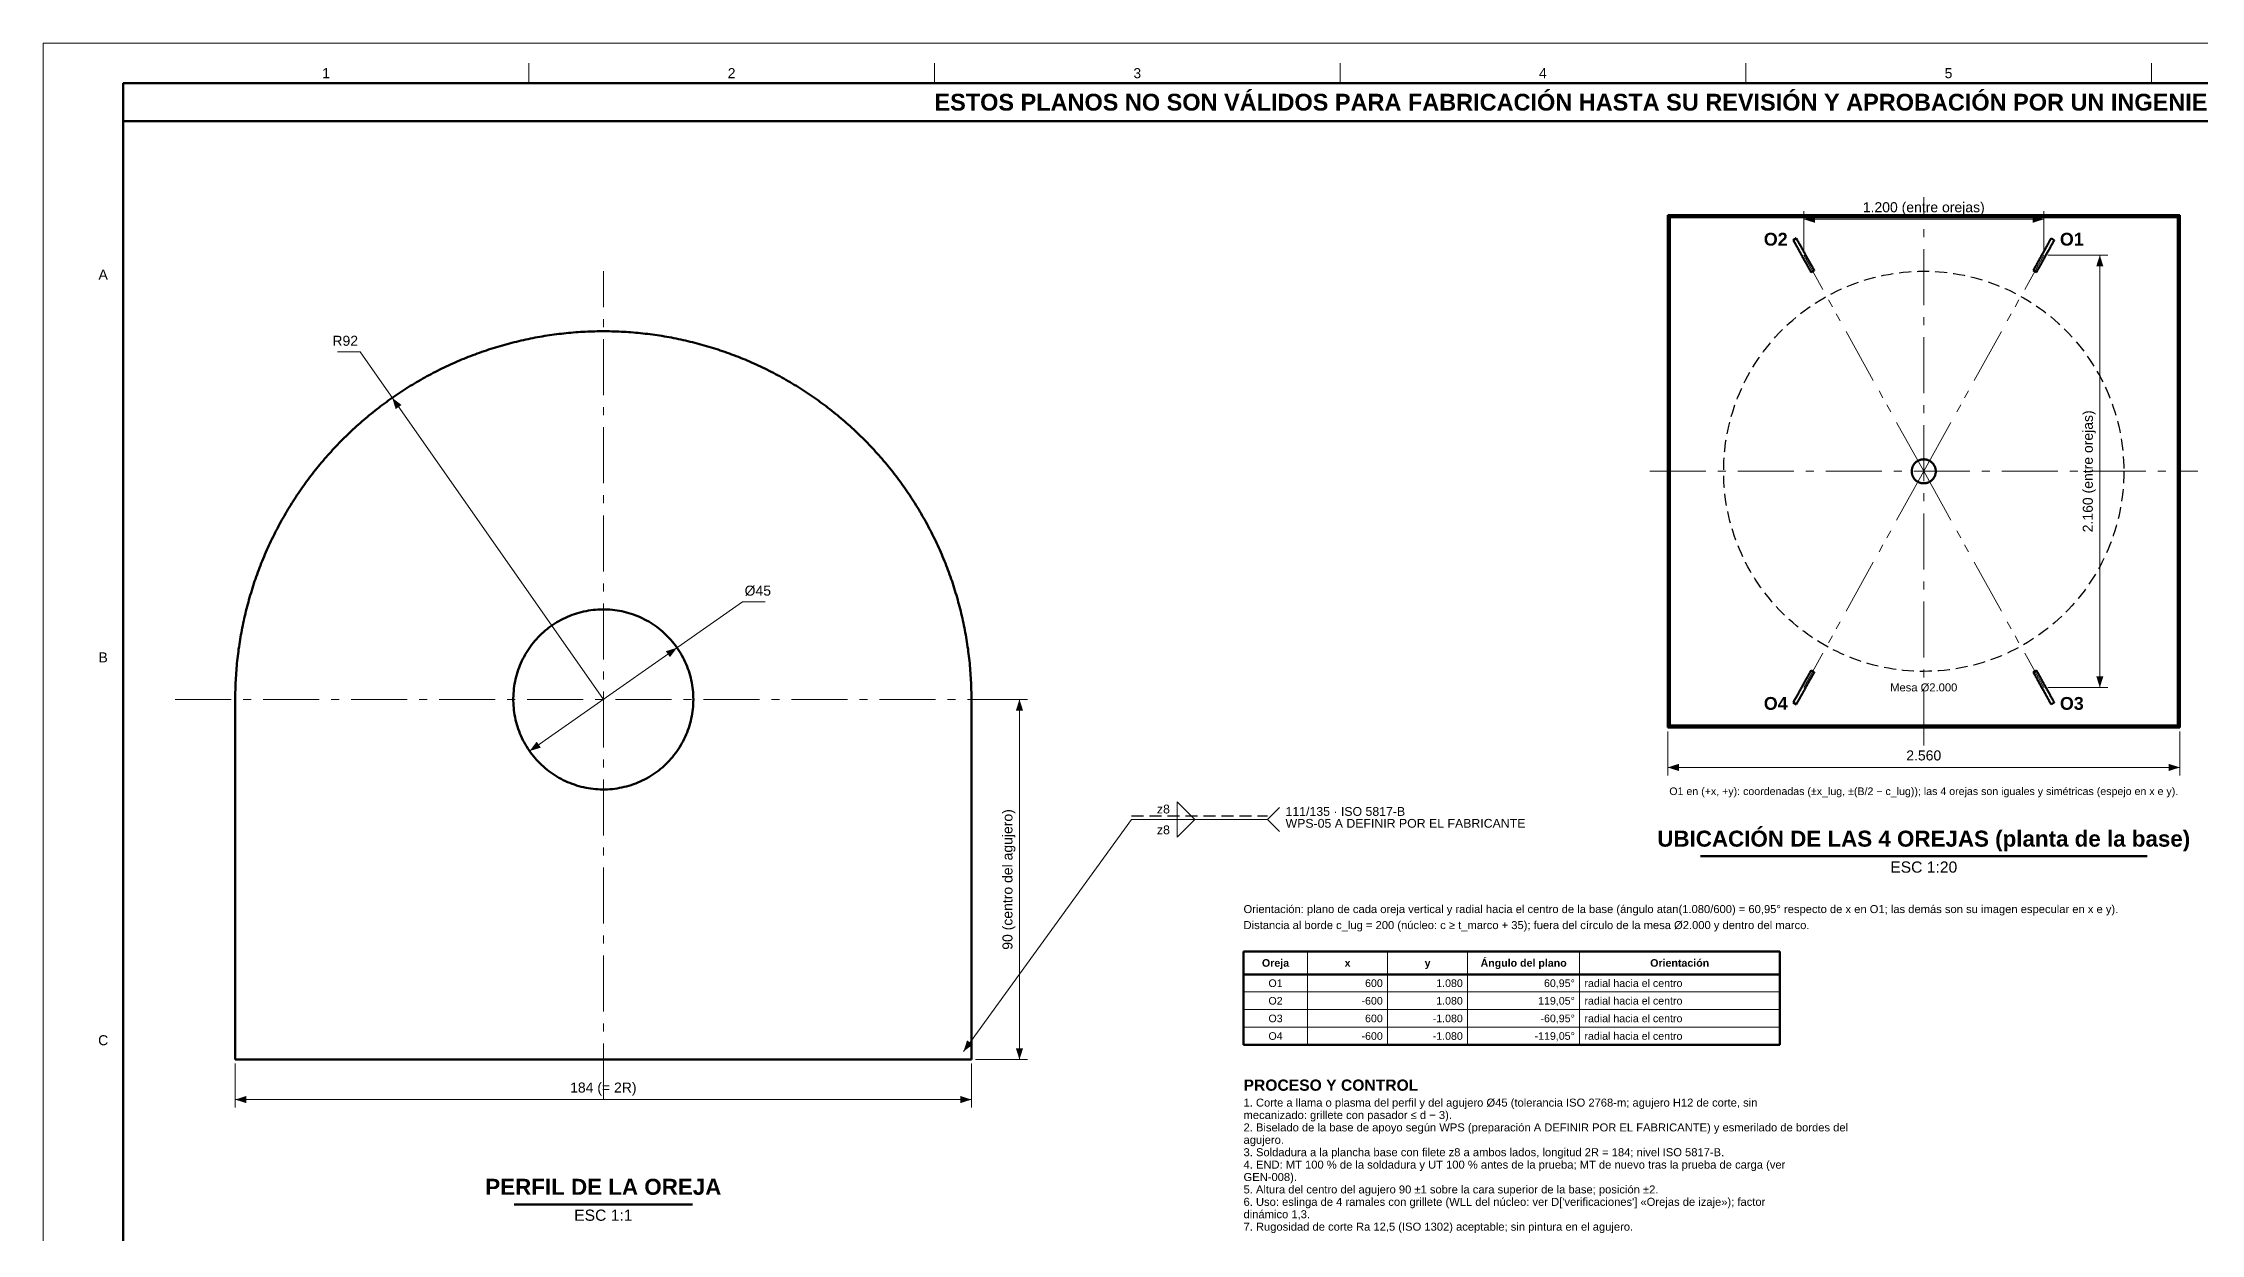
# Model space of a CAD drawing. Header units: millimetres. Extents: x 0 to 841, y 0 to 594.
# Drawn here: x 0 to 539, y 296 to 594 of the extents above; entities that cross this region are included whole.
import ezdxf
from ezdxf.enums import TextEntityAlignment as Align

# ---------------------------------------------------------------- set-up
doc = ezdxf.new("R2010")
doc.units = ezdxf.units.MM
for name, pattern in [('EJE', [22, 14, -3, 2, -3]), ('FANTASMA', [26, 14, -3, 2, -2, 2, -3]), ('OCULTO', [4.5, 3, -1.5])]:
    doc.linetypes.add(name, pattern=pattern)
for name, color, linetype, lineweight in [('COTA', 7, 'CONTINUOUS', 18), ('EJE', 7, 'EJE', 18), ('FANT', 7, 'FANTASMA', 18), ('FINA', 7, 'CONTINUOUS', 18), ('MARCO', 7, 'CONTINUOUS', 70), ('OCU', 7, 'OCULTO', 25), ('TXT', 7, 'CONTINUOUS', 25), ('VIS', 7, 'CONTINUOUS', 50)]:
    doc.layers.add(name, color=color, linetype=linetype, lineweight=lineweight)
doc.styles.add('STD', font='LiberationSans-Regular.ttf')
doc.styles.add('STDB', font='LiberationSans-Bold.ttf')

msp = doc.modelspace()

# ---------------------------------------------------------------- linework, layer by layer
at = {"layer": 'COTA'}
for p, q in [((440, 542), (440, 552)), ((500, 542), (500, 552)), ((440, 550), (500, 550)), ((501, 541), (516, 541)), ((514, 433), (514, 541)), ((79.2, 516.83), (73.55, 516.83)), ((140, 430), (79.2, 516.83)), ((121.57, 417.09), (174.81, 454.38)), ((174.81, 454.38), (180.46, 454.38)), ((501, 433), (516, 433)), ((233, 430), (246, 430)), ((244, 340), (244, 430)), ((406, 422), (406, 411)), ((534, 422), (534, 411)), ((406, 413), (534, 413)), ((230, 342), (272, 400)), ((272, 400), (306, 400)), ((306, 400), (309, 403)), ((306, 400), (309, 397)), ((233, 340), (246, 340)), ((48, 339), (48, 328)), ((232, 339), (232, 328)), ((48, 330), (232, 330))]:
    msp.add_line(p, q, dxfattribs=at)
for points in [[(283.4, 400), (283.4, 404.4), (287.8, 400)], [(283.4, 400), (283.4, 395.6), (287.8, 400)]]:
    msp.add_lwpolyline(points, close=True, dxfattribs=at)
for points in [[(440, 550), (442.8, 549.1), (442.8, 550.9)], [(500, 550), (497.2, 550.9), (497.2, 549.1)], [(514, 541), (513.1, 538.2), (514.9, 538.2)], [(87.23, 505.36), (88.1, 502.55), (89.57, 503.58)], [(158.43, 442.91), (155.62, 442.04), (156.65, 440.56)], [(514, 433), (514.9, 435.8), (513.1, 435.8)], [(244, 430), (243.1, 427.2), (244.9, 427.2)], [(121.57, 417.09), (124.38, 417.96), (123.35, 419.44)], [(406, 413), (408.8, 412.1), (408.8, 413.9)], [(534, 413), (531.2, 413.9), (531.2, 412.1)], [(230, 342), (232.37, 343.74), (230.91, 344.8)], [(244, 340), (244.9, 342.8), (243.1, 342.8)], [(48, 330), (50.8, 329.1), (50.8, 330.9)], [(232, 330), (229.2, 330.9), (229.2, 329.1)]]:
    msp.add_solid(points, dxfattribs=at)
at = {"layer": 'EJE'}
for p, q in [((470, 418.5), (470, 555.5)), ((140, 330), (140, 537)), ((401.5, 487), (538.5, 487)), ((33, 430), (247, 430))]:
    msp.add_line(p, q, dxfattribs=at)
at = {"layer": 'FANT'}
for q in [(440, 541), (500, 541), (440, 433), (500, 433)]:
    msp.add_line((470, 487), q, dxfattribs=at)
at = {"layer": 'FINA'}
for p, q in [((121.38, 584), (121.38, 589)), ((222.75, 584), (222.75, 589)), ((324.12, 584), (324.12, 589)), ((425.5, 584), (425.5, 589)), ((526.88, 584), (526.88, 589)), ((316, 367), (316, 343.68)), ((336, 367), (336, 343.68)), ((356, 367), (356, 343.68)), ((384, 367), (384, 343.68)), ((300, 356.88), (434, 356.88)), ((300, 352.48), (434, 352.48)), ((300, 348.08), (434, 348.08))]:
    msp.add_line(p, q, dxfattribs=at)
msp.add_lwpolyline([(0, 0), (841, 0), (841, 594), (0, 594)], close=True, dxfattribs=at)
at = {"layer": 'MARCO'}
for points in [[(20, 10), (831, 10), (831, 584), (20, 584)], [(20, 574.5), (831, 574.5), (831, 584), (20, 584)]]:
    msp.add_lwpolyline(points, close=True, dxfattribs=at)
at = {"layer": 'OCU'}
msp.add_line((272, 400.9), (306, 400.9), dxfattribs=at)
msp.add_circle((470, 487), 50, dxfattribs=at)
at = {"layer": 'VIS'}
for p, q in [((414.2, 390.8), (525.8, 390.8)), ((300, 367), (434, 367)), ((300, 367), (300, 343.68)), ((434, 367), (434, 343.68)), ((300, 361.28), (434, 361.28)), ((300, 343.68), (434, 343.68)), ((117.68, 303.8), (162.32, 303.8))]:
    msp.add_line(p, q, dxfattribs=at)
for points in [[(406, 550.5), (406, 551)], [(406, 551), (534, 551)], [(406, 550.5), (534, 550.5)], [(406, 423.5), (406, 550.5)], [(406, 550.5), (406.5, 550.5)], [(406.5, 423.5), (406.5, 550.5)], [(533.5, 423.5), (533.5, 550.5)], [(533.5, 550.5), (534, 550.5)], [(534, 550.5), (534, 551)], [(534, 423.5), (534, 550.5)], [(437.37, 544.8), (438.16, 545.24)], [(437.37, 544.8), (437.43, 544.7), (437.49, 544.59), (437.55, 544.49), (437.61, 544.38), (437.67, 544.27), (437.73, 544.17), (437.78, 544.06), (437.84, 543.96), (437.9, 543.85), (437.96, 543.74), (438.02, 543.64), (438.08, 543.53), (438.14, 543.43), (438.2, 543.32), (438.25, 543.22), (438.31, 543.11), (438.37, 543), (438.43, 542.9), (438.49, 542.79), (438.55, 542.69), (438.61, 542.58), (438.67, 542.47), (438.72, 542.37), (438.78, 542.26), (438.84, 542.16), (438.9, 542.05), (438.96, 541.95), (439.02, 541.84), (439.08, 541.73), (439.14, 541.63), (439.2, 541.52), (439.25, 541.42), (439.31, 541.31), (439.37, 541.2), (439.43, 541.1), (439.49, 540.99), (439.55, 540.89), (439.61, 540.78), (439.67, 540.68), (439.72, 540.57), (439.78, 540.46), (439.84, 540.36), (439.9, 540.25), (439.96, 540.15), (440.02, 540.04), (440.08, 539.93), (440.14, 539.83), (440.19, 539.72), (440.25, 539.62), (440.31, 539.51), (440.37, 539.41), (440.43, 539.3), (440.49, 539.19), (440.55, 539.09), (440.61, 538.98), (440.66, 538.88), (440.72, 538.77), (440.78, 538.67), (440.84, 538.56), (440.9, 538.45), (440.96, 538.35), (441.02, 538.24), (441.08, 538.14), (441.14, 538.03), (441.19, 537.92), (441.25, 537.82), (441.31, 537.71), (441.37, 537.61), (441.43, 537.5), (441.49, 537.4), (441.55, 537.29), (441.61, 537.18), (441.66, 537.08), (441.72, 536.97), (441.78, 536.87), (441.84, 536.76)], [(438.16, 545.24), (438.22, 545.13), (438.28, 545.03), (438.34, 544.92), (438.39, 544.82), (438.45, 544.71), (438.51, 544.6), (438.57, 544.5), (438.63, 544.39), (438.69, 544.29), (438.75, 544.18), (438.81, 544.08), (438.86, 543.97), (438.92, 543.86), (438.98, 543.76), (439.04, 543.65), (439.1, 543.55), (439.16, 543.44), (439.22, 543.33), (439.28, 543.23), (439.34, 543.12), (439.39, 543.02), (439.45, 542.91), (439.51, 542.81), (439.57, 542.7), (439.63, 542.59), (439.69, 542.49), (439.75, 542.38), (439.81, 542.28), (439.86, 542.17), (439.92, 542.07), (439.98, 541.96), (440.04, 541.85), (440.1, 541.75), (440.16, 541.64), (440.22, 541.54), (440.28, 541.43), (440.33, 541.32), (440.39, 541.22), (440.45, 541.11), (440.51, 541.01), (440.57, 540.9), (440.63, 540.8), (440.69, 540.69), (440.75, 540.58), (440.8, 540.48), (440.86, 540.37), (440.92, 540.27), (440.98, 540.16), (441.04, 540.05), (441.1, 539.95), (441.16, 539.84), (441.22, 539.74), (441.28, 539.63), (441.33, 539.53), (441.39, 539.42), (441.45, 539.31), (441.51, 539.21), (441.57, 539.1), (441.63, 539), (441.69, 538.89), (441.75, 538.78), (441.8, 538.68), (441.86, 538.57), (441.92, 538.47), (441.98, 538.36), (442.04, 538.26), (442.1, 538.15), (442.16, 538.04), (442.22, 537.94), (442.27, 537.83), (442.33, 537.73), (442.39, 537.62), (442.45, 537.51), (442.51, 537.41), (442.57, 537.3), (442.63, 537.2)], [(501.84, 545.24), (501.78, 545.13), (501.72, 545.03), (501.66, 544.92), (501.61, 544.82), (501.55, 544.71), (501.49, 544.6), (501.43, 544.5), (501.37, 544.39), (501.31, 544.29), (501.25, 544.18), (501.19, 544.08), (501.14, 543.97), (501.08, 543.86), (501.02, 543.76), (500.96, 543.65), (500.9, 543.55), (500.84, 543.44), (500.78, 543.33), (500.72, 543.23), (500.66, 543.12), (500.61, 543.02), (500.55, 542.91), (500.49, 542.81), (500.43, 542.7), (500.37, 542.59), (500.31, 542.49), (500.25, 542.38), (500.19, 542.28), (500.14, 542.17), (500.08, 542.07), (500.02, 541.96), (499.96, 541.85), (499.9, 541.75), (499.84, 541.64), (499.78, 541.54), (499.72, 541.43), (499.67, 541.32), (499.61, 541.22), (499.55, 541.11), (499.49, 541.01), (499.43, 540.9), (499.37, 540.8), (499.31, 540.69), (499.25, 540.58), (499.2, 540.48), (499.14, 540.37), (499.08, 540.27), (499.02, 540.16), (498.96, 540.05), (498.9, 539.95), (498.84, 539.84), (498.78, 539.74), (498.72, 539.63), (498.67, 539.53), (498.61, 539.42), (498.55, 539.31), (498.49, 539.21), (498.43, 539.1), (498.37, 539), (498.31, 538.89), (498.25, 538.78), (498.2, 538.68), (498.14, 538.57), (498.08, 538.47), (498.02, 538.36), (497.96, 538.26), (497.9, 538.15), (497.84, 538.04), (497.78, 537.94), (497.73, 537.83), (497.67, 537.73), (497.61, 537.62), (497.55, 537.51), (497.49, 537.41), (497.43, 537.3), (497.37, 537.2)], [(502.63, 544.8), (502.57, 544.7), (502.51, 544.59), (502.45, 544.49), (502.39, 544.38), (502.33, 544.27), (502.27, 544.17), (502.22, 544.06), (502.16, 543.96), (502.1, 543.85), (502.04, 543.74), (501.98, 543.64), (501.92, 543.53), (501.86, 543.43), (501.8, 543.32), (501.75, 543.22), (501.69, 543.11), (501.63, 543), (501.57, 542.9), (501.51, 542.79), (501.45, 542.69), (501.39, 542.58), (501.33, 542.47), (501.28, 542.37), (501.22, 542.26), (501.16, 542.16), (501.1, 542.05), (501.04, 541.95), (500.98, 541.84), (500.92, 541.73), (500.86, 541.63), (500.8, 541.52), (500.75, 541.42), (500.69, 541.31), (500.63, 541.2), (500.57, 541.1), (500.51, 540.99), (500.45, 540.89), (500.39, 540.78), (500.33, 540.68), (500.28, 540.57), (500.22, 540.46), (500.16, 540.36), (500.1, 540.25), (500.04, 540.15), (499.98, 540.04), (499.92, 539.93), (499.86, 539.83), (499.81, 539.72), (499.75, 539.62), (499.69, 539.51), (499.63, 539.41), (499.57, 539.3), (499.51, 539.19), (499.45, 539.09), (499.39, 538.98), (499.34, 538.88), (499.28, 538.77), (499.22, 538.67), (499.16, 538.56), (499.1, 538.45), (499.04, 538.35), (498.98, 538.24), (498.92, 538.14), (498.86, 538.03), (498.81, 537.92), (498.75, 537.82), (498.69, 537.71), (498.63, 537.61), (498.57, 537.5), (498.51, 537.4), (498.45, 537.29), (498.39, 537.18), (498.34, 537.08), (498.28, 536.97), (498.22, 536.87), (498.16, 536.76)], [(501.84, 545.24), (502.63, 544.8)], [(442.63, 537.2), (441.84, 536.76)], [(498.16, 536.76), (497.37, 537.2)], [(232, 430), (232, 430.6), (231.99, 431.2), (231.98, 431.8), (231.97, 432.4), (231.95, 433), (231.93, 433.6), (231.9, 434.2), (231.87, 434.8), (231.84, 435.4), (231.8, 436), (231.76, 436.6), (231.72, 437.2), (231.67, 437.8), (231.62, 438.4), (231.56, 439), (231.5, 439.6), (231.43, 440.19), (231.36, 440.79), (231.29, 441.39), (231.22, 441.98), (231.14, 442.58), (231.05, 443.17), (230.96, 443.77), (230.87, 444.36), (230.78, 444.96), (230.68, 445.55), (230.57, 446.14), (230.47, 446.73), (230.35, 447.32), (230.24, 447.91), (230.12, 448.5), (230, 449.09), (229.87, 449.68), (229.74, 450.26), (229.61, 450.85), (229.47, 451.43), (229.33, 452.02), (229.18, 452.6), (229.03, 453.18), (228.88, 453.76), (228.72, 454.34), (228.56, 454.92), (228.4, 455.5), (228.23, 456.08), (228.05, 456.65), (227.88, 457.23), (227.7, 457.8), (227.52, 458.37), (227.33, 458.94), (227.14, 459.51), (226.94, 460.08), (226.74, 460.65), (226.54, 461.21), (226.34, 461.78), (226.13, 462.34), (225.91, 462.9), (225.7, 463.46), (225.48, 464.02), (225.25, 464.58), (225.03, 465.14), (224.79, 465.69), (224.56, 466.25), (224.32, 466.8), (224.08, 467.35), (223.83, 467.89), (223.58, 468.44), (223.33, 468.99), (223.07, 469.53), (222.81, 470.07), (222.55, 470.61), (222.28, 471.15), (222.01, 471.69), (221.74, 472.22), (221.46, 472.75), (221.18, 473.29), (220.9, 473.81), (220.61, 474.34), (220.32, 474.87), (220.02, 475.39), (219.72, 475.91), (219.42, 476.43), (219.12, 476.95), (218.81, 477.47), (218.5, 477.98), (218.18, 478.49), (217.86, 479), (217.54, 479.51), (217.22, 480.01), (216.89, 480.52), (216.56, 481.02), (216.22, 481.52), (215.88, 482.01), (215.54, 482.51), (215.2, 483), (214.85, 483.49), (214.5, 483.98), (214.15, 484.46), (213.79, 484.95), (213.43, 485.43), (213.06, 485.91), (212.7, 486.38), (212.33, 486.86), (211.96, 487.33), (211.58, 487.8), (211.2, 488.26), (210.82, 488.73), (210.43, 489.19), (210.05, 489.65), (209.65, 490.1), (209.26, 490.56), (208.86, 491.01), (208.46, 491.46), (208.06, 491.9), (207.65, 492.34), (207.25, 492.79), (206.83, 493.22), (206.42, 493.66), (206, 494.09), (205.58, 494.52), (205.16, 494.95), (204.73, 495.37), (204.31, 495.79), (203.87, 496.21), (203.44, 496.63), (203, 497.04), (202.57, 497.45), (202.12, 497.86), (201.68, 498.26), (201.23, 498.66), (200.78, 499.06), (200.33, 499.46), (199.87, 499.85), (199.42, 500.24), (198.96, 500.63), (198.49, 501.01), (198.03, 501.39), (197.56, 501.77), (197.09, 502.14), (196.62, 502.51), (196.14, 502.88), (195.67, 503.25), (195.19, 503.61), (194.71, 503.97), (194.22, 504.32), (193.74, 504.68), (193.25, 505.03), (192.76, 505.37), (192.26, 505.71), (191.77, 506.05), (191.27, 506.39), (190.77, 506.72), (190.27, 507.05), (189.76, 507.38), (189.26, 507.7), (188.75, 508.02), (188.24, 508.34), (187.72, 508.65), (187.21, 508.96), (186.69, 509.27), (186.17, 509.57), (185.65, 509.87), (185.13, 510.17), (184.61, 510.46), (184.08, 510.75), (183.55, 511.04), (183.02, 511.32), (182.49, 511.6), (181.95, 511.88), (181.42, 512.15), (180.88, 512.42), (180.34, 512.68), (179.8, 512.94), (179.26, 513.2), (178.71, 513.46), (178.17, 513.71), (177.62, 513.96), (177.07, 514.2), (176.52, 514.44), (175.97, 514.68), (175.41, 514.91), (174.86, 515.14), (174.3, 515.37), (173.74, 515.59), (173.18, 515.81), (172.62, 516.02), (172.06, 516.23), (171.5, 516.44), (170.93, 516.64), (170.37, 516.84), (169.8, 517.04), (169.23, 517.23), (168.66, 517.42), (168.09, 517.61), (167.51, 517.79), (166.94, 517.97), (166.36, 518.14), (165.79, 518.31), (165.21, 518.48), (164.63, 518.64), (164.05, 518.8), (163.47, 518.96), (162.89, 519.11), (162.31, 519.25), (161.73, 519.4), (161.14, 519.54), (160.56, 519.67), (159.97, 519.81), (159.38, 519.94), (158.79, 520.06), (158.21, 520.18), (157.62, 520.3), (157.03, 520.41), (156.44, 520.52), (155.84, 520.63), (155.25, 520.73), (154.66, 520.82), (154.07, 520.92), (153.47, 521.01), (152.88, 521.09), (152.28, 521.18), (151.69, 521.25), (151.09, 521.33), (150.49, 521.4), (149.9, 521.47), (149.3, 521.53), (148.7, 521.59), (148.1, 521.64), (147.5, 521.69), (146.9, 521.74), (146.3, 521.78), (145.7, 521.82), (145.1, 521.86), (144.5, 521.89), (143.9, 521.92), (143.3, 521.94), (142.7, 521.96), (142.1, 521.98), (141.5, 521.99), (140.9, 522), (140.3, 522), (139.7, 522), (139.1, 522), (138.5, 521.99), (137.9, 521.98), (137.3, 521.96), (136.7, 521.94), (136.1, 521.92), (135.5, 521.89), (134.9, 521.86), (134.3, 521.82), (133.7, 521.78), (133.1, 521.74), (132.5, 521.69), (131.9, 521.64), (131.3, 521.59), (130.7, 521.53), (130.1, 521.47), (129.51, 521.4), (128.91, 521.33), (128.31, 521.25), (127.72, 521.18), (127.12, 521.09), (126.53, 521.01), (125.93, 520.92), (125.34, 520.82), (124.75, 520.73), (124.16, 520.63), (123.56, 520.52), (122.97, 520.41), (122.38, 520.3), (121.79, 520.18), (121.21, 520.06), (120.62, 519.94), (120.03, 519.81), (119.44, 519.67), (118.86, 519.54), (118.27, 519.4), (117.69, 519.25), (117.11, 519.11), (116.53, 518.96), (115.95, 518.8), (115.37, 518.64), (114.79, 518.48), (114.21, 518.31), (113.64, 518.14), (113.06, 517.97), (112.49, 517.79), (111.91, 517.61), (111.34, 517.42), (110.77, 517.23), (110.2, 517.04), (109.63, 516.84), (109.07, 516.64), (108.5, 516.44), (107.94, 516.23), (107.38, 516.02), (106.82, 515.81), (106.26, 515.59), (105.7, 515.37), (105.14, 515.14), (104.59, 514.91), (104.03, 514.68), (103.48, 514.44), (102.93, 514.2), (102.38, 513.96), (101.83, 513.71), (101.29, 513.46), (100.74, 513.2), (100.2, 512.94), (99.66, 512.68), (99.12, 512.42), (98.58, 512.15), (98.05, 511.88), (97.51, 511.6), (96.98, 511.32), (96.45, 511.04), (95.92, 510.75), (95.39, 510.46), (94.87, 510.17), (94.35, 509.87), (93.83, 509.57), (93.31, 509.27), (92.79, 508.96), (92.28, 508.65), (91.76, 508.34), (91.25, 508.02), (90.74, 507.7), (90.24, 507.38), (89.73, 507.05), (89.23, 506.72), (88.73, 506.39), (88.23, 506.05), (87.74, 505.71), (87.24, 505.37), (86.75, 505.03), (86.26, 504.68), (85.78, 504.32), (85.29, 503.97), (84.81, 503.61), (84.33, 503.25), (83.86, 502.88), (83.38, 502.51), (82.91, 502.14), (82.44, 501.77), (81.97, 501.39), (81.51, 501.01), (81.04, 500.63), (80.58, 500.24), (80.13, 499.85), (79.67, 499.46), (79.22, 499.06), (78.77, 498.66), (78.32, 498.26), (77.88, 497.86), (77.43, 497.45), (77, 497.04), (76.56, 496.63), (76.13, 496.21), (75.69, 495.79), (75.27, 495.37), (74.84, 494.95), (74.42, 494.52), (74, 494.09), (73.58, 493.66), (73.17, 493.22), (72.75, 492.79), (72.35, 492.34), (71.94, 491.9), (71.54, 491.46), (71.14, 491.01), (70.74, 490.56), (70.35, 490.1), (69.95, 489.65), (69.57, 489.19), (69.18, 488.73), (68.8, 488.26), (68.42, 487.8), (68.04, 487.33), (67.67, 486.86), (67.3, 486.38), (66.94, 485.91), (66.57, 485.43), (66.21, 484.95), (65.85, 484.46), (65.5, 483.98), (65.15, 483.49), (64.8, 483), (64.46, 482.51), (64.12, 482.01), (63.78, 481.52), (63.44, 481.02), (63.11, 480.52), (62.78, 480.01), (62.46, 479.51), (62.14, 479), (61.82, 478.49), (61.5, 477.98), (61.19, 477.47), (60.88, 476.95), (60.58, 476.43), (60.28, 475.91), (59.98, 475.39), (59.68, 474.87), (59.39, 474.34), (59.1, 473.81), (58.82, 473.29), (58.54, 472.75), (58.26, 472.22), (57.99, 471.69), (57.72, 471.15), (57.45, 470.61), (57.19, 470.07), (56.93, 469.53), (56.67, 468.99), (56.42, 468.44), (56.17, 467.89), (55.92, 467.35), (55.68, 466.8), (55.44, 466.25), (55.21, 465.69), (54.97, 465.14), (54.75, 464.58), (54.52, 464.02), (54.3, 463.46), (54.09, 462.9), (53.87, 462.34), (53.66, 461.78), (53.46, 461.21), (53.26, 460.65), (53.06, 460.08), (52.86, 459.51), (52.67, 458.94), (52.48, 458.37), (52.3, 457.8), (52.12, 457.23), (51.95, 456.65), (51.77, 456.08), (51.6, 455.5), (51.44, 454.92), (51.28, 454.34), (51.12, 453.76), (50.97, 453.18), (50.82, 452.6), (50.67, 452.02), (50.53, 451.43), (50.39, 450.85), (50.26, 450.26), (50.13, 449.68), (50, 449.09), (49.88, 448.5), (49.76, 447.91), (49.65, 447.32), (49.53, 446.73), (49.43, 446.14), (49.32, 445.55), (49.22, 444.96), (49.13, 444.36), (49.04, 443.77), (48.95, 443.17), (48.86, 442.58), (48.78, 441.98), (48.71, 441.39), (48.64, 440.79), (48.57, 440.19), (48.5, 439.6), (48.44, 439), (48.38, 438.4), (48.33, 437.8), (48.28, 437.2), (48.24, 436.6), (48.2, 436), (48.16, 435.4), (48.13, 434.8), (48.1, 434.2), (48.07, 433.6), (48.05, 433), (48.03, 432.4), (48.02, 431.8), (48.01, 431.2), (48, 430.6), (48, 430)], [(473, 487), (473, 486.88), (472.99, 486.76), (472.98, 486.64), (472.96, 486.52), (472.94, 486.4), (472.91, 486.29), (472.88, 486.17), (472.85, 486.06), (472.81, 485.94), (472.76, 485.83), (472.71, 485.72), (472.66, 485.61), (472.6, 485.51), (472.54, 485.41), (472.48, 485.31), (472.41, 485.21), (472.33, 485.11), (472.25, 485.02), (472.17, 484.93), (472.09, 484.85), (472, 484.77), (471.91, 484.69), (471.82, 484.61), (471.72, 484.54), (471.62, 484.47), (471.52, 484.41), (471.41, 484.35), (471.31, 484.3), (471.2, 484.25), (471.09, 484.2), (470.97, 484.16), (470.86, 484.13), (470.74, 484.09), (470.63, 484.07), (470.51, 484.04), (470.39, 484.03), (470.27, 484.01), (470.15, 484), (470.03, 484), (469.91, 484), (469.79, 484.01), (469.67, 484.02), (469.55, 484.03), (469.43, 484.05), (469.32, 484.08), (469.2, 484.11), (469.08, 484.14), (468.97, 484.18), (468.86, 484.23), (468.75, 484.27), (468.64, 484.33), (468.53, 484.38), (468.43, 484.44), (468.33, 484.51), (468.23, 484.58), (468.14, 484.65), (468.04, 484.73), (467.95, 484.81), (467.87, 484.89), (467.79, 484.98), (467.71, 485.07), (467.63, 485.16), (467.56, 485.26), (467.49, 485.36), (467.43, 485.46), (467.37, 485.56), (467.31, 485.67), (467.26, 485.78), (467.21, 485.89), (467.17, 486), (467.13, 486.11), (467.1, 486.23), (467.07, 486.34), (467.05, 486.46), (467.03, 486.58), (467.02, 486.7), (467.01, 486.82), (467, 486.94), (467, 487.06), (467.01, 487.18), (467.02, 487.3), (467.03, 487.42), (467.05, 487.54), (467.07, 487.66), (467.1, 487.77), (467.13, 487.89), (467.17, 488), (467.21, 488.11), (467.26, 488.22), (467.31, 488.33), (467.37, 488.44), (467.43, 488.54), (467.49, 488.64), (467.56, 488.74), (467.63, 488.84), (467.71, 488.93), (467.79, 489.02), (467.87, 489.11), (467.95, 489.19), (468.04, 489.27), (468.14, 489.35), (468.23, 489.42), (468.33, 489.49), (468.43, 489.56), (468.53, 489.62), (468.64, 489.67), (468.75, 489.73), (468.86, 489.77), (468.97, 489.82), (469.08, 489.86), (469.2, 489.89), (469.32, 489.92), (469.43, 489.95), (469.55, 489.97), (469.67, 489.98), (469.79, 489.99), (469.91, 490), (470.03, 490), (470.15, 490), (470.27, 489.99), (470.39, 489.97), (470.51, 489.96), (470.63, 489.93), (470.74, 489.91), (470.86, 489.87), (470.97, 489.84), (471.09, 489.8), (471.2, 489.75), (471.31, 489.7), (471.41, 489.65), (471.52, 489.59), (471.62, 489.53), (471.72, 489.46), (471.82, 489.39), (471.91, 489.31), (472, 489.23), (472.09, 489.15), (472.17, 489.07), (472.25, 488.98), (472.33, 488.89), (472.41, 488.79), (472.48, 488.69), (472.54, 488.59), (472.6, 488.49), (472.66, 488.39), (472.71, 488.28), (472.76, 488.17), (472.81, 488.06), (472.85, 487.94), (472.88, 487.83), (472.91, 487.71), (472.94, 487.6), (472.96, 487.48), (472.98, 487.36), (472.99, 487.24), (473, 487.12), (473, 487)], [(162.5, 430), (162.49, 429.4), (162.47, 428.8), (162.43, 428.2), (162.37, 427.6), (162.3, 427), (162.21, 426.41), (162.11, 425.81), (161.99, 425.22), (161.85, 424.64), (161.7, 424.06), (161.53, 423.48), (161.35, 422.9), (161.15, 422.34), (160.94, 421.77), (160.71, 421.22), (160.47, 420.67), (160.22, 420.12), (159.94, 419.58), (159.66, 419.06), (159.36, 418.53), (159.05, 418.02), (158.72, 417.52), (158.38, 417.02), (158.02, 416.53), (157.66, 416.06), (157.28, 415.59), (156.89, 415.13), (156.48, 414.69), (156.07, 414.25), (155.64, 413.83), (155.2, 413.41), (154.76, 413.01), (154.3, 412.63), (153.83, 412.25), (153.35, 411.89), (152.86, 411.54), (152.36, 411.2), (151.85, 410.87), (151.34, 410.56), (150.81, 410.27), (150.28, 409.99), (149.74, 409.72), (149.2, 409.47), (148.65, 409.23), (148.09, 409), (147.52, 408.79), (146.95, 408.6), (146.38, 408.42), (145.8, 408.26), (145.22, 408.11), (144.63, 407.98), (144.04, 407.87), (143.45, 407.77), (142.85, 407.68), (142.25, 407.61), (141.65, 407.56), (141.05, 407.52), (140.45, 407.5), (139.85, 407.5), (139.25, 407.51), (138.65, 407.54), (138.05, 407.58), (137.45, 407.65), (136.85, 407.72), (136.26, 407.81), (135.67, 407.92), (135.08, 408.05), (134.49, 408.18), (133.91, 408.34), (133.33, 408.51), (132.76, 408.7), (132.19, 408.9), (131.63, 409.11), (131.08, 409.34), (130.53, 409.59), (129.99, 409.85), (129.45, 410.13), (128.92, 410.41), (128.4, 410.72), (127.89, 411.03), (127.39, 411.37), (126.9, 411.71), (126.41, 412.07), (125.94, 412.44), (125.47, 412.82), (125.02, 413.21), (124.58, 413.62), (124.14, 414.04), (123.72, 414.47), (123.31, 414.91), (122.92, 415.36), (122.53, 415.82), (122.16, 416.29), (121.8, 416.77), (121.45, 417.27), (121.12, 417.77), (120.8, 418.28), (120.49, 418.79), (120.2, 419.32), (119.92, 419.85), (119.65, 420.39), (119.4, 420.94), (119.17, 421.49), (118.95, 422.05), (118.74, 422.62), (118.56, 423.19), (118.38, 423.77), (118.22, 424.35), (118.08, 424.93), (117.95, 425.52), (117.84, 426.11), (117.74, 426.7), (117.66, 427.3), (117.6, 427.9), (117.55, 428.5), (117.52, 429.1), (117.5, 429.7), (117.5, 430.3), (117.52, 430.9), (117.55, 431.5), (117.6, 432.1), (117.66, 432.7), (117.74, 433.3), (117.84, 433.89), (117.95, 434.48), (118.08, 435.07), (118.22, 435.65), (118.38, 436.23), (118.56, 436.81), (118.74, 437.38), (118.95, 437.95), (119.17, 438.51), (119.4, 439.06), (119.65, 439.61), (119.92, 440.15), (120.2, 440.68), (120.49, 441.21), (120.8, 441.72), (121.12, 442.23), (121.45, 442.73), (121.8, 443.23), (122.16, 443.71), (122.53, 444.18), (122.92, 444.64), (123.31, 445.09), (123.72, 445.53), (124.14, 445.96), (124.58, 446.38), (125.02, 446.79), (125.47, 447.18), (125.94, 447.56), (126.41, 447.93), (126.9, 448.29), (127.39, 448.63), (127.89, 448.97), (128.4, 449.28), (128.92, 449.59), (129.45, 449.87), (129.99, 450.15), (130.53, 450.41), (131.08, 450.66), (131.63, 450.89), (132.19, 451.1), (132.76, 451.3), (133.33, 451.49), (133.91, 451.66), (134.49, 451.82), (135.08, 451.95), (135.67, 452.08), (136.26, 452.19), (136.85, 452.28), (137.45, 452.35), (138.05, 452.42), (138.65, 452.46), (139.25, 452.49), (139.85, 452.5), (140.45, 452.5), (141.05, 452.48), (141.65, 452.44), (142.25, 452.39), (142.85, 452.32), (143.45, 452.23), (144.04, 452.13), (144.63, 452.02), (145.22, 451.89), (145.8, 451.74), (146.38, 451.58), (146.95, 451.4), (147.52, 451.21), (148.09, 451), (148.65, 450.77), (149.2, 450.53), (149.74, 450.28), (150.28, 450.01), (150.81, 449.73), (151.34, 449.44), (151.85, 449.13), (152.36, 448.8), (152.86, 448.46), (153.35, 448.11), (153.83, 447.75), (154.3, 447.37), (154.76, 446.99), (155.2, 446.59), (155.64, 446.17), (156.07, 445.75), (156.48, 445.31), (156.89, 444.87), (157.28, 444.41), (157.66, 443.94), (158.02, 443.47), (158.38, 442.98), (158.72, 442.48), (159.05, 441.98), (159.36, 441.47), (159.66, 440.94), (159.94, 440.42), (160.22, 439.88), (160.47, 439.33), (160.71, 438.78), (160.94, 438.23), (161.15, 437.66), (161.35, 437.1), (161.53, 436.52), (161.7, 435.94), (161.85, 435.36), (161.99, 434.78), (162.11, 434.19), (162.21, 433.59), (162.3, 433), (162.37, 432.4), (162.43, 431.8), (162.47, 431.2), (162.49, 430.6), (162.5, 430)], [(437.37, 429.2), (437.43, 429.3), (437.49, 429.41), (437.55, 429.51), (437.61, 429.62), (437.67, 429.73), (437.73, 429.83), (437.78, 429.94), (437.84, 430.04), (437.9, 430.15), (437.96, 430.26), (438.02, 430.36), (438.08, 430.47), (438.14, 430.57), (438.2, 430.68), (438.25, 430.78), (438.31, 430.89), (438.37, 431), (438.43, 431.1), (438.49, 431.21), (438.55, 431.31), (438.61, 431.42), (438.67, 431.53), (438.72, 431.63), (438.78, 431.74), (438.84, 431.84), (438.9, 431.95), (438.96, 432.05), (439.02, 432.16), (439.08, 432.27), (439.14, 432.37), (439.2, 432.48), (439.25, 432.58), (439.31, 432.69), (439.37, 432.8), (439.43, 432.9), (439.49, 433.01), (439.55, 433.11), (439.61, 433.22), (439.67, 433.32), (439.72, 433.43), (439.78, 433.54), (439.84, 433.64), (439.9, 433.75), (439.96, 433.85), (440.02, 433.96), (440.08, 434.07), (440.14, 434.17), (440.19, 434.28), (440.25, 434.38), (440.31, 434.49), (440.37, 434.59), (440.43, 434.7), (440.49, 434.81), (440.55, 434.91), (440.61, 435.02), (440.66, 435.12), (440.72, 435.23), (440.78, 435.33), (440.84, 435.44), (440.9, 435.55), (440.96, 435.65), (441.02, 435.76), (441.08, 435.86), (441.14, 435.97), (441.19, 436.08), (441.25, 436.18), (441.31, 436.29), (441.37, 436.39), (441.43, 436.5), (441.49, 436.6), (441.55, 436.71), (441.61, 436.82), (441.66, 436.92), (441.72, 437.03), (441.78, 437.13), (441.84, 437.24)], [(438.16, 428.76), (438.22, 428.87), (438.28, 428.97), (438.34, 429.08), (438.39, 429.18), (438.45, 429.29), (438.51, 429.4), (438.57, 429.5), (438.63, 429.61), (438.69, 429.71), (438.75, 429.82), (438.81, 429.92), (438.86, 430.03), (438.92, 430.14), (438.98, 430.24), (439.04, 430.35), (439.1, 430.45), (439.16, 430.56), (439.22, 430.67), (439.28, 430.77), (439.34, 430.88), (439.39, 430.98), (439.45, 431.09), (439.51, 431.19), (439.57, 431.3), (439.63, 431.41), (439.69, 431.51), (439.75, 431.62), (439.81, 431.72), (439.86, 431.83), (439.92, 431.93), (439.98, 432.04), (440.04, 432.15), (440.1, 432.25), (440.16, 432.36), (440.22, 432.46), (440.28, 432.57), (440.33, 432.68), (440.39, 432.78), (440.45, 432.89), (440.51, 432.99), (440.57, 433.1), (440.63, 433.2), (440.69, 433.31), (440.75, 433.42), (440.8, 433.52), (440.86, 433.63), (440.92, 433.73), (440.98, 433.84), (441.04, 433.95), (441.1, 434.05), (441.16, 434.16), (441.22, 434.26), (441.28, 434.37), (441.33, 434.47), (441.39, 434.58), (441.45, 434.69), (441.51, 434.79), (441.57, 434.9), (441.63, 435), (441.69, 435.11), (441.75, 435.22), (441.8, 435.32), (441.86, 435.43), (441.92, 435.53), (441.98, 435.64), (442.04, 435.74), (442.1, 435.85), (442.16, 435.96), (442.22, 436.06), (442.27, 436.17), (442.33, 436.27), (442.39, 436.38), (442.45, 436.49), (442.51, 436.59), (442.57, 436.7), (442.63, 436.8)], [(441.84, 437.24), (442.63, 436.8)], [(497.37, 436.8), (498.16, 437.24)], [(501.84, 428.76), (501.78, 428.87), (501.72, 428.97), (501.66, 429.08), (501.61, 429.18), (501.55, 429.29), (501.49, 429.4), (501.43, 429.5), (501.37, 429.61), (501.31, 429.71), (501.25, 429.82), (501.19, 429.92), (501.14, 430.03), (501.08, 430.14), (501.02, 430.24), (500.96, 430.35), (500.9, 430.45), (500.84, 430.56), (500.78, 430.67), (500.72, 430.77), (500.66, 430.88), (500.61, 430.98), (500.55, 431.09), (500.49, 431.19), (500.43, 431.3), (500.37, 431.41), (500.31, 431.51), (500.25, 431.62), (500.19, 431.72), (500.14, 431.83), (500.08, 431.93), (500.02, 432.04), (499.96, 432.15), (499.9, 432.25), (499.84, 432.36), (499.78, 432.46), (499.72, 432.57), (499.67, 432.68), (499.61, 432.78), (499.55, 432.89), (499.49, 432.99), (499.43, 433.1), (499.37, 433.2), (499.31, 433.31), (499.25, 433.42), (499.2, 433.52), (499.14, 433.63), (499.08, 433.73), (499.02, 433.84), (498.96, 433.95), (498.9, 434.05), (498.84, 434.16), (498.78, 434.26), (498.72, 434.37), (498.67, 434.47), (498.61, 434.58), (498.55, 434.69), (498.49, 434.79), (498.43, 434.9), (498.37, 435), (498.31, 435.11), (498.25, 435.22), (498.2, 435.32), (498.14, 435.43), (498.08, 435.53), (498.02, 435.64), (497.96, 435.74), (497.9, 435.85), (497.84, 435.96), (497.78, 436.06), (497.73, 436.17), (497.67, 436.27), (497.61, 436.38), (497.55, 436.49), (497.49, 436.59), (497.43, 436.7), (497.37, 436.8)], [(502.63, 429.2), (502.57, 429.3), (502.51, 429.41), (502.45, 429.51), (502.39, 429.62), (502.33, 429.73), (502.27, 429.83), (502.22, 429.94), (502.16, 430.04), (502.1, 430.15), (502.04, 430.26), (501.98, 430.36), (501.92, 430.47), (501.86, 430.57), (501.8, 430.68), (501.75, 430.78), (501.69, 430.89), (501.63, 431), (501.57, 431.1), (501.51, 431.21), (501.45, 431.31), (501.39, 431.42), (501.33, 431.53), (501.28, 431.63), (501.22, 431.74), (501.16, 431.84), (501.1, 431.95), (501.04, 432.05), (500.98, 432.16), (500.92, 432.27), (500.86, 432.37), (500.8, 432.48), (500.75, 432.58), (500.69, 432.69), (500.63, 432.8), (500.57, 432.9), (500.51, 433.01), (500.45, 433.11), (500.39, 433.22), (500.33, 433.32), (500.28, 433.43), (500.22, 433.54), (500.16, 433.64), (500.1, 433.75), (500.04, 433.85), (499.98, 433.96), (499.92, 434.07), (499.86, 434.17), (499.81, 434.28), (499.75, 434.38), (499.69, 434.49), (499.63, 434.59), (499.57, 434.7), (499.51, 434.81), (499.45, 434.91), (499.39, 435.02), (499.34, 435.12), (499.28, 435.23), (499.22, 435.33), (499.16, 435.44), (499.1, 435.55), (499.04, 435.65), (498.98, 435.76), (498.92, 435.86), (498.86, 435.97), (498.81, 436.08), (498.75, 436.18), (498.69, 436.29), (498.63, 436.39), (498.57, 436.5), (498.51, 436.6), (498.45, 436.71), (498.39, 436.82), (498.34, 436.92), (498.28, 437.03), (498.22, 437.13), (498.16, 437.24)], [(48, 430), (48, 340)], [(232, 340), (232, 430)], [(438.16, 428.76), (437.37, 429.2)], [(502.63, 429.2), (501.84, 428.76)], [(406, 423), (406, 423.5)], [(406, 423.5), (534, 423.5)], [(406, 423.5), (406.5, 423.5)], [(406, 423), (534, 423)], [(533.5, 423.5), (534, 423.5)], [(534, 423), (534, 423.5)], [(48, 340), (232, 340)]]:
    msp.add_lwpolyline(points, dxfattribs=at)

# ---------------------------------------------------------------- texts
at = {"layer": 'TXT'}
for s, height, style, p in [('2', 2.5, 'STD', (172.06, 586.5)), ('3', 2.5, 'STD', (273.44, 586.5)), ('1', 2.5, 'STD', (70.69, 586.5)), ('ESTOS PLANOS NO SON VÁLIDOS PARA FABRICACIÓN HASTA SU REVISIÓN Y APROBACIÓN POR UN INGENIERO CALCULISTA HABILITADO.', 4.2, 'STDB', (425.5, 579.25)), ('4', 2.5, 'STD', (374.81, 586.5)), ('5', 2.5, 'STD', (476.19, 586.5)), ('O2', 3.2, 'STDB', (433, 545)), ('O1', 3.2, 'STDB', (507, 545)), ('A', 2.5, 'STD', (15, 536.17)), ('B', 2.5, 'STD', (15, 440.5)), ('O4', 3.2, 'STDB', (433, 429)), ('O3', 3.2, 'STDB', (507, 429)), ('Oreja', 1.9, 'STDB', (308, 364.14)), ('x', 1.9, 'STDB', (326, 364.14)), ('y', 1.9, 'STDB', (346, 364.14)), ('Ángulo del plano', 1.9, 'STDB', (370, 364.14)), ('Orientación', 1.9, 'STDB', (409, 364.14)), ('O1', 1.9, 'STD', (308, 359.08)), ('O2', 1.9, 'STD', (308, 354.68)), ('O3', 1.9, 'STD', (308, 350.28)), ('C', 2.5, 'STD', (15, 344.83)), ('O4', 1.9, 'STD', (308, 345.88))]:
    msp.add_text(s, height=height, dxfattribs=dict(at, style=style)).set_placement(p, align=Align.MIDDLE_CENTER)
for s, height, style, p in [('1.200 (entre orejas)', 2.5, 'STD', (470, 551)), ('2.560', 2.5, 'STD', (470, 414)), ('UBICACIÓN DE LAS 4 OREJAS (planta de la base)', 4, 'STDB', (470, 392)), ('184 (= 2R)', 2.5, 'STD', (140, 331)), ('PERFIL DE LA OREJA', 4, 'STDB', (140, 305))]:
    msp.add_text(s, height=height, dxfattribs=dict(at, style=style)).set_placement(p, align=Align.BOTTOM_CENTER)
at = {"layer": 'TXT', "style": 'STD'}
msp.add_text('R92', height=2.5, dxfattribs=at).set_placement((78.7, 517.63), align=Align.BOTTOM_RIGHT)
for s, p in [('2.160 (entre orejas)', (513, 487)), ('90 (centro del agujero)', (243, 385))]:
    msp.add_text(s, height=2.5, rotation=90, dxfattribs=at).set_placement(p, align=Align.BOTTOM_CENTER)
for s, height, p in [('Ø45', 2.5, (175.31, 455.18)), ('Orientación: plano de cada oreja vertical y radial hacia el centro de la base (ángulo atan(1.080/600) = 60,95° respecto de x en O1; las demás son su imagen especular en x e y).', 2, (300, 376)), ('Distancia al borde c_lug = 200 (núcleo: c ≥ t_marco + 35); fuera del círculo de la mesa Ø2.000 y dentro del marco.', 2, (300, 372))]:
    msp.add_text(s, height=height, dxfattribs=at).set_placement(p, align=Align.BOTTOM_LEFT)
for s, height, p in [('Mesa Ø2.000', 2, (470, 434)), ('O1 en (+x, +y): coordenadas (±x_lug, ±(B/2 − c_lug)); las 4 orejas son iguales y simétricas (espejo en x e y).', 1.9, (470, 408)), ('ESC 1:20', 2.8, (470, 389.5)), ('ESC 1:1', 2.8, (140, 302.5))]:
    msp.add_text(s, height=height, dxfattribs=at).set_placement(p, align=Align.TOP_CENTER)
for s, height, p in [('z8', 2.2, (281.6, 402.6)), ('z8', 2.2, (281.6, 397.4)), ('600', 1.9, (334.8, 359.08)), ('1.080', 1.9, (354.8, 359.08)), ('60,95°', 1.9, (382.8, 359.08)), ('-600', 1.9, (334.8, 354.68)), ('600', 1.9, (334.8, 350.28)), ('-1.080', 1.9, (354.8, 350.28)), ('1.080', 1.9, (354.8, 354.68)), ('119,05°', 1.9, (382.8, 354.68)), ('-60,95°', 1.9, (382.8, 350.28)), ('-600', 1.9, (334.8, 345.88)), ('-1.080', 1.9, (354.8, 345.88)), ('-119,05°', 1.9, (382.8, 345.88))]:
    msp.add_text(s, height=height, dxfattribs=at).set_placement(p, align=Align.MIDDLE_RIGHT)
for s, height, p in [('WPS-05 A DEFINIR POR EL FABRICANTE', 2.2, (310.5, 399.03)), ('111/135 · ISO 5817-B', 2.2, (310.5, 402)), ('radial hacia el centro', 1.9, (385.2, 359.08)), ('radial hacia el centro', 1.9, (385.2, 354.68)), ('radial hacia el centro', 1.9, (385.2, 350.28)), ('radial hacia el centro', 1.9, (385.2, 345.88))]:
    msp.add_text(s, height=height, dxfattribs=at).set_placement(p, align=Align.MIDDLE_LEFT)
at = {"layer": 'TXT'}
for s, height, style, p in [('PROCESO Y CONTROL', 2.8, 'STDB', (300, 335)), ('1. Corte a llama o plasma del perfil y del agujero Ø45 (tolerancia ISO 2768-m; agujero H12 de corte, sin', 2, 'STD', (300, 330.24)), ('2. Biselado de la base de apoyo según WPS (preparación A DEFINIR POR EL FABRICANTE) y esmerilado de bordes del', 2, 'STD', (300, 324.04)), ('mecanizado: grillete con pasador ≤ d − 3).', 2, 'STD', (300, 327.14)), ('agujero.', 2, 'STD', (300, 320.94)), ('4. END: MT 100 % de la soldadura y UT 100 % antes de la prueba; MT de nuevo tras la prueba de carga (ver', 2, 'STD', (300, 314.74)), ('3. Soldadura a la plancha base con filete z8 a ambos lados, longitud 2R = 184; nivel ISO 5817-B.', 2, 'STD', (300, 317.84)), ('5. Altura del centro del agujero 90 ±1 sobre la cara superior de la base; posición ±2.', 2, 'STD', (300, 308.54)), ('GEN-008).', 2, 'STD', (300, 311.64)), ('dinámico 1,3.', 2, 'STD', (300, 302.34)), ("6. Uso: eslinga de 4 ramales con grillete (WLL del núcleo: ver D['verificaciones'] «Orejas de izaje»); factor", 2, 'STD', (300, 305.44)), ('7. Rugosidad de corte Ra 12,5 (ISO 1302) aceptable; sin pintura en el agujero.', 2, 'STD', (300, 299.24))]:
    msp.add_text(s, height=height, dxfattribs=dict(at, style=style)).set_placement(p, align=Align.TOP_LEFT)

doc.saveas('drawing.dxf')
